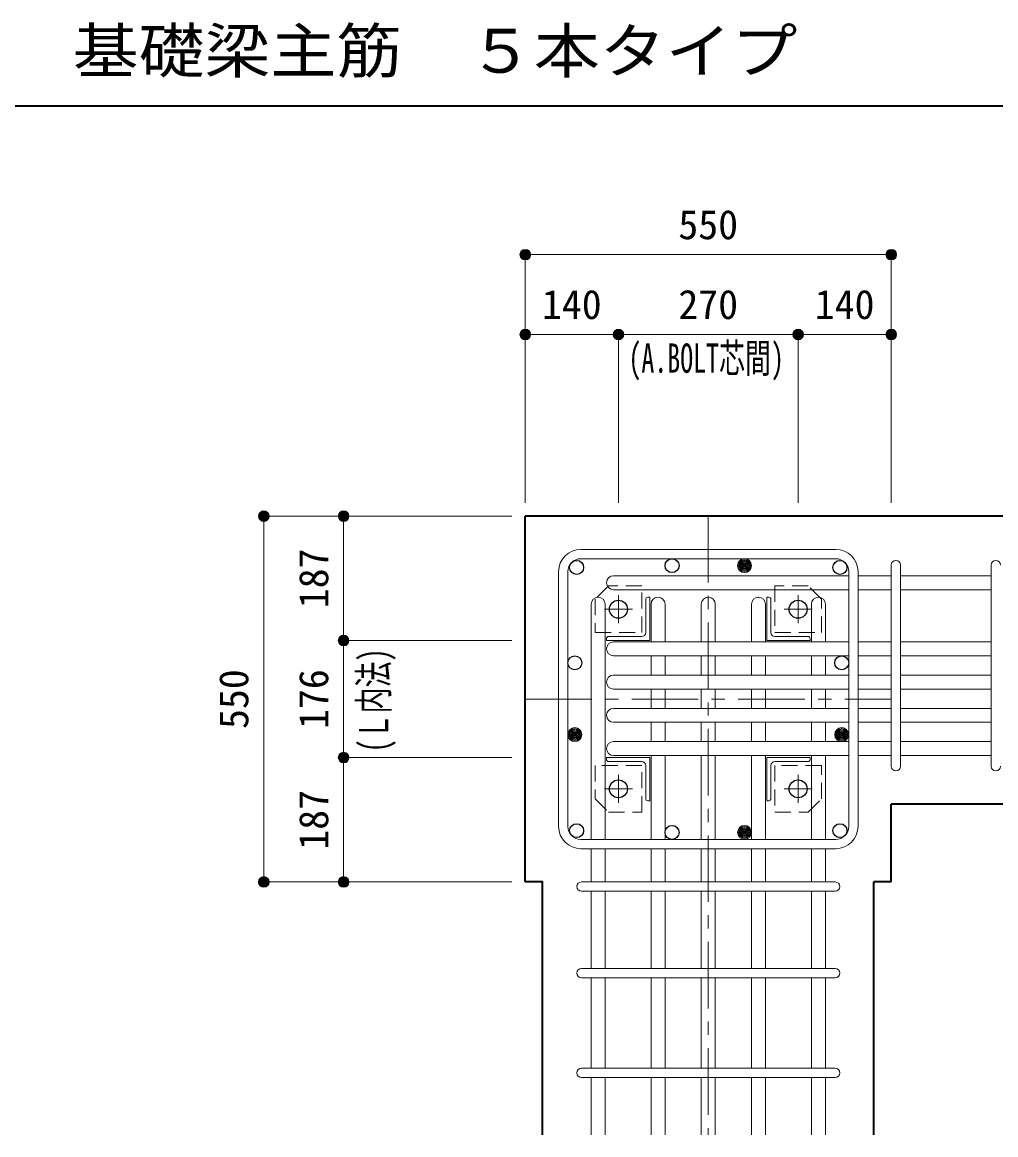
# Model space of a CAD drawing. Units: millimetres at full size, sheet at 1:20. Extents: x -3982 to 3969, y -2797 to 2801.
# Drawn here: x -628 to 835, y -1695 to -22 of the extents above; entities that cross this region are included whole.
import ezdxf
from ezdxf.enums import TextEntityAlignment as Align

# ---------------------------------------------------------------- set-up
doc = ezdxf.new("R2010")
doc.units = ezdxf.units.MM
doc.header["$LTSCALE"] = 20
doc.header["$PDMODE"] = 32
doc.header["$PDSIZE"] = 12
doc.linetypes.add('CHAIN1', pattern=[8, 5, -1, 1, -1])
doc.linetypes.add('DASHED1', pattern=[1.8, 1.2, -0.6])
for name, color, linetype, lineweight in [('6-1_躯体線', 2, 'Continuous', 35), ('6-2_A.Bolt_', 4, 'Continuous', 9), ('6-3_柱型主筋', 4, 'Continuous', 9), ('6-4_フープ', 7, 'Continuous', 18), ('6-5_梁主筋', 7, 'Continuous', 18), ('6-6_S.T.P.', 7, 'Continuous', 18), ('6-7_文字', 7, 'Continuous', 18), ('6-9', 4, 'DASHED1', 9), ('6-D_寸法', 4, 'Continuous', 9), ('F-0_枠', 6, 'Continuous', 40)]:
    doc.layers.add(name, color=color, linetype=linetype, lineweight=lineweight)
doc.styles.add('ＭＳ ゴシック', font='')
doc.styles.get('ＭＳ ゴシック').set_extended_font_data('MS Gothic')

msp = doc.modelspace()

# ---------------------------------------------------------------- linework, layer by layer
at = {"layer": '6-1_躯体線'}
for p, q in [((1078.29, -764.67), (128.29, -764.67)), ((128.29, -1314.67), (128.29, -764.67)), ((678.29, -1314.67), (678.29, -1197.67)), ((1078.29, -1197.67), (678.29, -1197.67)), ((678.29, -1314.67), (652.29, -1314.67)), ((652.29, -1694.67), (652.29, -1314.67))]:
    msp.add_line(p, q, dxfattribs=at)
msp.add_lwpolyline([(154.29, -1694.67), (154.29, -1314.67), (128.29, -1314.67)], dxfattribs=at)
at = {"layer": '6-2_A.Bolt_', "linetype": 'CHAIN1'}
for p, q in [((268.29, -925.67), (268.29, -883.67)), ((538.29, -925.67), (538.29, -883.67)), ((289.29, -904.67), (247.29, -904.67)), ((517.29, -904.67), (559.29, -904.67)), ((268.29, -1153.67), (268.29, -1195.67)), ((538.29, -1153.67), (538.29, -1195.67)), ((289.29, -1174.67), (247.29, -1174.67)), ((517.29, -1174.67), (559.29, -1174.67))]:
    msp.add_line(p, q, dxfattribs=at)
at = {"layer": '6-2_A.Bolt_'}
for p, q in [((309.29, -889.67), (309.29, -939.67)), ((315.29, -886.67), (312.29, -886.67)), ((315.29, -886.67), (315.29, -951.67)), ((491.29, -886.67), (491.29, -951.67)), ((491.29, -886.67), (494.29, -886.67)), ((497.29, -889.67), (497.29, -939.67)), ((250.29, -951.67), (250.29, -948.67)), ((250.29, -951.67), (315.29, -951.67)), ((253.29, -945.67), (303.29, -945.67)), ((556.29, -951.67), (491.29, -951.67)), ((553.29, -945.67), (503.29, -945.67)), ((556.29, -951.67), (556.29, -948.67)), ((250.29, -1127.67), (315.29, -1127.67)), ((250.29, -1127.67), (250.29, -1130.67)), ((253.29, -1133.67), (303.29, -1133.67)), ((315.29, -1192.67), (315.29, -1127.67)), ((556.29, -1127.67), (491.29, -1127.67)), ((491.29, -1192.67), (491.29, -1127.67)), ((553.29, -1133.67), (503.29, -1133.67)), ((556.29, -1127.67), (556.29, -1130.67)), ((309.29, -1189.67), (309.29, -1139.67)), ((497.29, -1189.67), (497.29, -1139.67)), ((315.29, -1192.67), (312.29, -1192.67)), ((491.29, -1192.67), (494.29, -1192.67))]:
    msp.add_line(p, q, dxfattribs=at)
at = {"layer": '6-2_A.Bolt_', "color": 3, "lineweight": 25}
for centre in [(268.29, -904.67), (538.29, -904.67), (268.29, -1174.67), (538.29, -1174.67)]:
    msp.add_circle(centre, 13.5, dxfattribs=at)
at = {"layer": '6-2_A.Bolt_'}
for centre, radius, start, end in [((312.29, -889.67), 3, 90, 180), ((494.29, -889.67), 3, 0, 90), ((253.29, -948.67), 3, 90, 180), ((303.29, -939.67), 6, 270, 0), ((503.29, -939.67), 6, 180, 270), ((553.29, -948.67), 3, 0, 90), ((253.29, -1130.67), 3, 180, 270), ((303.29, -1139.67), 6, 0, 90), ((503.29, -1139.67), 6, 90, 180), ((553.29, -1130.67), 3, 270, 0), ((312.29, -1189.67), 3, 180, 270), ((494.29, -1189.67), 3, 270, 0)]:
    msp.add_arc(centre, radius, start, end, dxfattribs=at)
at = {"layer": '6-3_柱型主筋', "color": 3, "lineweight": 25}
for centre in [(205.43, -841.81), (205.43, -841.81), (348.79, -839.17), (601.16, -841.81), (202.79, -985.17), (603.79, -985.17), (205.43, -1237.54), (205.43, -1237.54), (348.79, -1240.17), (601.16, -1237.54), (601.16, -1237.54)]:
    msp.add_circle(centre, 10.5, dxfattribs=at)
at = {"layer": '6-3_柱型主筋'}
for centre, radius in [((457.79, -839.17), 10.5), ((457.79, -839.17), 9), ((457.79, -839.17), 7.6), ((457.79, -839.17), 6.2), ((457.79, -839.17), 4.8), ((457.79, -839.17), 3.4), ((457.79, -839.17), 2), ((457.79, -839.17), 0.6), ((202.79, -1093.17), 10.5), ((202.79, -1093.17), 9), ((202.79, -1093.17), 7.6), ((202.79, -1093.17), 6.2), ((603.79, -1093.17), 10.5), ((603.79, -1093.17), 9), ((603.79, -1093.17), 7.6), ((603.79, -1093.17), 6.2), ((202.79, -1093.17), 4.8), ((202.79, -1093.17), 3.4), ((202.79, -1093.17), 2), ((202.79, -1093.17), 0.6), ((603.79, -1093.17), 4.8), ((603.79, -1093.17), 3.4), ((603.79, -1093.17), 2), ((603.79, -1093.17), 0.6), ((457.79, -1240.17), 10.5), ((457.79, -1240.17), 9), ((457.79, -1240.17), 7.6), ((457.79, -1240.17), 6.2), ((457.79, -1240.17), 4.8), ((457.79, -1240.17), 3.4), ((457.79, -1240.17), 2), ((457.79, -1240.17), 0.6)]:
    msp.add_circle(centre, radius, dxfattribs=at)
at = {"layer": '6-4_フープ'}
for p, q in [((594.79, -814.67), (211.79, -814.67)), ((594.79, -828.67), (211.79, -828.67)), ((178.29, -1231.17), (178.29, -848.17)), ((192.29, -1231.17), (192.29, -848.17)), ((614.29, -1231.17), (614.29, -848.17)), ((628.29, -1231.17), (628.29, -848.17)), ((594.79, -1250.67), (211.79, -1250.67)), ((594.79, -1264.67), (211.79, -1264.67))]:
    msp.add_line(p, q, dxfattribs=at)
for centre, radius, start, end in [((211.79, -848.17), 33.5, 90, 180), ((594.79, -848.17), 33.5, 0, 90), ((211.79, -848.17), 19.5, 90, 180), ((594.79, -848.17), 19.5, 0, 90), ((211.79, -1231.17), 33.5, 180, 270), ((211.79, -1231.17), 19.5, 180, 270), ((594.79, -1231.17), 19.5, 270, 0), ((594.79, -1231.17), 33.5, 270, 0)]:
    msp.add_arc(centre, radius, start, end, dxfattribs=at)
at = {"layer": '6-5_梁主筋'}
for p, q in [((260.79, -854.31), (614.29, -854.31)), ((678.29, -854.31), (628.29, -854.31)), ((828.29, -854.31), (692.29, -854.31)), ((260.79, -875.31), (614.29, -875.31)), ((678.29, -875.31), (628.29, -875.31)), ((828.29, -875.31), (692.29, -875.31)), ((227.29, -897.17), (227.29, -1250.67)), ((248.29, -897.17), (248.29, -1250.67)), ((317.29, -897.17), (317.29, -953.67)), ((338.29, -897.17), (338.29, -953.67)), ((392.79, -897.17), (392.79, -953.67)), ((413.79, -897.17), (413.79, -953.67)), ((468.29, -897.17), (468.29, -953.67)), ((489.29, -897.17), (489.29, -953.67)), ((558.29, -897.17), (558.29, -953.67)), ((579.29, -897.17), (579.29, -953.67)), ((260.79, -953.67), (614.29, -953.67)), ((678.29, -953.67), (628.29, -953.67)), ((828.29, -953.67), (692.29, -953.67)), ((260.79, -974.67), (614.29, -974.67)), ((317.29, -974.67), (317.29, -1003.67)), ((338.29, -974.67), (338.29, -1003.67)), ((392.79, -974.67), (392.79, -1003.67)), ((413.79, -974.67), (413.79, -1003.67)), ((468.29, -974.67), (468.29, -1003.67)), ((489.29, -974.67), (489.29, -1003.67)), ((558.29, -974.67), (558.29, -1003.67)), ((579.29, -974.67), (579.29, -1003.67)), ((678.29, -974.67), (628.29, -974.67)), ((828.29, -974.67), (692.29, -974.67)), ((260.79, -1003.67), (614.29, -1003.67)), ((678.29, -1003.67), (628.29, -1003.67)), ((828.29, -1003.67), (692.29, -1003.67)), ((260.79, -1024.67), (614.29, -1024.67)), ((317.29, -1024.67), (317.29, -1053.67)), ((338.29, -1024.67), (338.29, -1053.67)), ((392.79, -1024.67), (392.79, -1053.67)), ((413.79, -1024.67), (413.79, -1053.67)), ((468.29, -1024.67), (468.29, -1053.67)), ((489.29, -1024.67), (489.29, -1053.67)), ((558.29, -1024.67), (558.29, -1053.67)), ((579.29, -1024.67), (579.29, -1053.67)), ((678.29, -1024.67), (628.29, -1024.67)), ((828.29, -1024.67), (692.29, -1024.67)), ((260.79, -1053.67), (614.29, -1053.67)), ((678.29, -1053.67), (628.29, -1053.67)), ((828.29, -1053.67), (692.29, -1053.67)), ((260.79, -1074.67), (614.29, -1074.67)), ((317.29, -1074.67), (317.29, -1103.67)), ((338.29, -1074.67), (338.29, -1103.67)), ((392.79, -1074.67), (392.79, -1103.67)), ((413.79, -1074.67), (413.79, -1103.67)), ((468.29, -1074.67), (468.29, -1103.67)), ((489.29, -1074.67), (489.29, -1103.67)), ((558.29, -1074.67), (558.29, -1103.67)), ((579.29, -1074.67), (579.29, -1103.67)), ((678.29, -1074.67), (628.29, -1074.67)), ((828.29, -1074.67), (692.29, -1074.67)), ((260.79, -1103.67), (614.29, -1103.67)), ((678.29, -1103.67), (628.29, -1103.67)), ((828.29, -1103.67), (692.29, -1103.67)), ((260.79, -1124.67), (614.29, -1124.67)), ((317.29, -1250.67), (317.29, -1124.67)), ((338.29, -1250.67), (338.29, -1124.67)), ((392.79, -1250.67), (392.79, -1124.67)), ((413.79, -1250.67), (413.79, -1124.67)), ((468.29, -1250.67), (468.29, -1124.67)), ((489.29, -1250.67), (489.29, -1124.67)), ((558.29, -1124.67), (558.29, -1250.67)), ((579.29, -1124.67), (579.29, -1250.67)), ((678.29, -1124.67), (628.29, -1124.67)), ((828.29, -1124.67), (692.29, -1124.67)), ((227.29, -1264.67), (227.29, -1314.67)), ((248.29, -1264.67), (248.29, -1314.67)), ((317.29, -1264.67), (317.29, -1314.67)), ((338.29, -1264.67), (338.29, -1314.67)), ((392.79, -1264.67), (392.79, -1314.67)), ((413.79, -1264.67), (413.79, -1314.67)), ((468.29, -1264.67), (468.29, -1314.67)), ((489.29, -1264.67), (489.29, -1314.67)), ((558.29, -1264.67), (558.29, -1314.67)), ((579.29, -1264.67), (579.29, -1314.67)), ((227.29, -1328.67), (227.29, -1444.67)), ((248.29, -1328.67), (248.29, -1444.67)), ((317.29, -1328.67), (317.29, -1444.67)), ((338.29, -1328.67), (338.29, -1444.67)), ((392.79, -1328.67), (392.79, -1444.67)), ((413.79, -1328.67), (413.79, -1444.67)), ((468.29, -1328.67), (468.29, -1444.67)), ((489.29, -1328.67), (489.29, -1444.67)), ((558.29, -1328.67), (558.29, -1444.67)), ((579.29, -1328.67), (579.29, -1444.67)), ((227.29, -1458.67), (227.29, -1594.67)), ((248.29, -1458.67), (248.29, -1594.67)), ((317.29, -1458.67), (317.29, -1594.67)), ((338.29, -1458.67), (338.29, -1594.67)), ((392.79, -1458.67), (392.79, -1594.67)), ((413.79, -1458.67), (413.79, -1594.67)), ((468.29, -1458.67), (468.29, -1594.67)), ((489.29, -1458.67), (489.29, -1594.67)), ((558.29, -1458.67), (558.29, -1594.67)), ((579.29, -1458.67), (579.29, -1594.67)), ((227.29, -1608.67), (227.29, -1694.67)), ((248.29, -1608.67), (248.29, -1694.67)), ((317.29, -1608.67), (317.29, -1694.67)), ((338.29, -1608.67), (338.29, -1694.67)), ((392.79, -1608.67), (392.79, -1694.67)), ((413.79, -1608.67), (413.79, -1694.67)), ((468.29, -1608.67), (468.29, -1694.67)), ((489.29, -1608.67), (489.29, -1694.67)), ((558.29, -1608.67), (558.29, -1694.67)), ((579.29, -1608.67), (579.29, -1694.67))]:
    msp.add_line(p, q, dxfattribs=at)
for centre, start, end in [((260.79, -864.81), 90, 180), ((260.79, -864.81), 180, 270), ((237.79, -897.17), 90, 180), ((237.79, -897.17), 0, 90), ((327.79, -897.17), 90, 180), ((327.79, -897.17), 0, 90), ((403.29, -897.17), 90, 180), ((403.29, -897.17), 0, 90), ((478.79, -897.17), 90, 180), ((478.79, -897.17), 0, 90), ((568.79, -897.17), 90, 180), ((568.79, -897.17), 0, 90), ((260.79, -964.17), 90, 180), ((260.79, -964.17), 180, 270), ((260.79, -1014.17), 90, 180), ((260.79, -1014.17), 180, 270), ((260.79, -1064.17), 90, 180), ((260.79, -1064.17), 180, 270), ((260.79, -1114.17), 90, 180), ((260.79, -1114.17), 180, 270)]:
    msp.add_arc(centre, 10.5, start, end, dxfattribs=at)
at = {"layer": '6-6_S.T.P.'}
for p, q in [((678.29, -1140.67), (678.29, -838.7)), ((678.29, -1140.67), (678.29, -838.7)), ((678.29, -1140.67), (678.29, -838.7)), ((678.29, -1140.67), (678.29, -838.7)), ((692.29, -1140.67), (692.29, -838.7)), ((692.29, -1140.67), (692.29, -838.7)), ((692.29, -1140.67), (692.29, -838.7)), ((692.29, -1140.67), (692.29, -838.7)), ((828.29, -1140.67), (828.29, -838.7)), ((212.79, -1314.67), (593.4, -1314.67)), ((212.79, -1328.67), (593.4, -1328.67)), ((212.79, -1444.67), (593.4, -1444.67)), ((212.79, -1458.67), (593.4, -1458.67)), ((212.79, -1594.67), (593.4, -1594.67)), ((212.79, -1608.67), (593.4, -1608.67))]:
    msp.add_line(p, q, dxfattribs=at)
for centre, start, end in [((685.29, -838.31), 0, 180), ((685.29, -838.31), 0, 180), ((685.29, -838.31), 0, 180), ((685.29, -838.31), 0, 180), ((835.29, -838.31), 0, 180), ((685.29, -1140.67), 180, 0), ((685.29, -1140.67), 180, 0), ((685.29, -1140.67), 180, 0), ((685.29, -1140.67), 180, 0), ((835.29, -1140.67), 180, 0), ((212.79, -1321.67), 90, 270), ((212.79, -1321.67), 90, 270), ((212.79, -1321.67), 90, 270), ((212.79, -1321.67), 90, 270), ((593.79, -1321.67), 270, 90), ((593.79, -1321.67), 270, 90), ((593.79, -1321.67), 270, 90), ((593.79, -1321.67), 270, 90), ((212.79, -1451.67), 90, 270), ((593.79, -1451.67), 270, 90), ((212.79, -1601.67), 90, 270), ((593.79, -1601.67), 270, 90)]:
    msp.add_arc(centre, 7, start, end, dxfattribs=at)
at = {"layer": '6-9'}
for points in [[(303.29, -869.67), (253.29, -869.67), (233.29, -889.67), (233.29, -939.67), (303.29, -939.67)], [(573.29, -939.67), (573.29, -889.67), (553.29, -869.67), (503.29, -869.67), (503.29, -939.67)], [(233.29, -1139.67), (233.29, -1189.67), (253.29, -1209.67), (303.29, -1209.67), (303.29, -1139.67)], [(503.29, -1209.67), (553.29, -1209.67), (573.29, -1189.67), (573.29, -1139.67), (503.29, -1139.67)]]:
    msp.add_lwpolyline(points, close=True, dxfattribs=at)
at = {"layer": '6-D_寸法'}
for p, q in [((128.29, -371.65), (678.29, -371.65)), ((678.29, -371.65), (678.29, -491.65)), ((128.29, -491.65), (268.29, -491.65)), ((268.29, -491.65), (268.29, -744.67)), ((268.29, -491.65), (538.29, -491.65)), ((538.29, -491.65), (538.29, -744.67)), ((538.29, -491.65), (678.29, -491.65)), ((678.29, -491.65), (678.29, -744.67)), ((-264.74, -764.67), (-144.74, -764.67)), ((-264.74, -764.67), (-264.74, -1314.67)), ((-144.74, -764.67), (108.29, -764.67)), ((-144.74, -764.67), (-144.74, -951.67)), ((-144.74, -951.67), (108.29, -951.67)), ((-144.74, -951.67), (-144.74, -1127.67)), ((-144.74, -1127.67), (108.29, -1127.67)), ((-144.74, -1127.67), (-144.74, -1314.67))]:
    msp.add_line(p, q, dxfattribs=at)
at = {"layer": '6-D_寸法', "linetype": 'CHAIN1'}
for p, q in [((403.29, -764.67), (403.29, -1694.67)), ((128.29, -1039.67), (678.29, -1039.67))]:
    msp.add_line(p, q, dxfattribs=at)
at = {"layer": '6-D_寸法'}
for points in [[(128.29, -371.65), (128.29, -491.65), (128.29, -744.67)], [(-264.74, -1314.67), (-144.74, -1314.67), (108.29, -1314.67)]]:
    msp.add_lwpolyline(points, dxfattribs=at)
for centre, radius in [((128.29, -371.65), 8), ((128.29, -371.65), 7.2), ((128.29, -371.65), 6.4), ((128.29, -371.65), 5.6), ((128.29, -371.65), 4.8), ((128.29, -371.65), 4), ((678.29, -371.65), 8), ((678.29, -371.65), 7.2), ((678.29, -371.65), 6.4), ((678.29, -371.65), 5.6), ((678.29, -371.65), 4.8), ((678.29, -371.65), 4), ((128.29, -371.65), 3.2), ((128.29, -371.65), 2.4), ((128.29, -371.65), 1.6), ((128.29, -371.65), 0.8), ((678.29, -371.65), 3.2), ((678.29, -371.65), 2.4), ((678.29, -371.65), 1.6), ((678.29, -371.65), 0.8), ((128.29, -491.65), 8), ((128.29, -491.65), 7.2), ((268.29, -491.65), 8), ((268.29, -491.65), 7.2), ((538.29, -491.65), 8), ((538.29, -491.65), 7.2), ((678.29, -491.65), 8), ((678.29, -491.65), 7.2), ((128.29, -491.65), 6.4), ((128.29, -491.65), 5.6), ((128.29, -491.65), 4.8), ((128.29, -491.65), 4), ((128.29, -491.65), 3.2), ((128.29, -491.65), 2.4), ((128.29, -491.65), 1.6), ((128.29, -491.65), 0.8), ((268.29, -491.65), 6.4), ((268.29, -491.65), 5.6), ((268.29, -491.65), 4.8), ((268.29, -491.65), 4), ((268.29, -491.65), 3.2), ((268.29, -491.65), 2.4), ((268.29, -491.65), 1.6), ((268.29, -491.65), 0.8), ((538.29, -491.65), 6.4), ((538.29, -491.65), 5.6), ((538.29, -491.65), 4.8), ((538.29, -491.65), 4), ((538.29, -491.65), 3.2), ((538.29, -491.65), 2.4), ((538.29, -491.65), 1.6), ((538.29, -491.65), 0.8), ((678.29, -491.65), 6.4), ((678.29, -491.65), 5.6), ((678.29, -491.65), 4.8), ((678.29, -491.65), 4), ((678.29, -491.65), 3.2), ((678.29, -491.65), 2.4), ((678.29, -491.65), 1.6), ((678.29, -491.65), 0.8), ((-264.74, -764.67), 8), ((-264.74, -764.67), 7.2), ((-264.74, -764.67), 6.4), ((-264.74, -764.67), 5.6), ((-264.74, -764.67), 4.8), ((-264.74, -764.67), 4), ((-264.74, -764.67), 3.2), ((-264.74, -764.67), 2.4), ((-264.74, -764.67), 1.6), ((-264.74, -764.67), 0.8), ((-144.74, -764.67), 8), ((-144.74, -764.67), 7.2), ((-144.74, -764.67), 6.4), ((-144.74, -764.67), 5.6), ((-144.74, -764.67), 4.8), ((-144.74, -764.67), 4), ((-144.74, -764.67), 3.2), ((-144.74, -764.67), 2.4), ((-144.74, -764.67), 1.6), ((-144.74, -764.67), 0.8), ((-144.74, -951.67), 8), ((-144.74, -951.67), 7.2), ((-144.74, -951.67), 6.4), ((-144.74, -951.67), 5.6), ((-144.74, -951.67), 4.8), ((-144.74, -951.67), 4), ((-144.74, -951.67), 3.2), ((-144.74, -951.67), 2.4), ((-144.74, -951.67), 1.6), ((-144.74, -951.67), 0.8), ((-144.74, -1127.67), 8), ((-144.74, -1127.67), 7.2), ((-144.74, -1127.67), 6.4), ((-144.74, -1127.67), 5.6), ((-144.74, -1127.67), 4.8), ((-144.74, -1127.67), 4), ((-144.74, -1127.67), 3.2), ((-144.74, -1127.67), 2.4), ((-144.74, -1127.67), 1.6), ((-144.74, -1127.67), 0.8), ((-264.74, -1314.67), 8), ((-264.74, -1314.67), 7.2), ((-264.74, -1314.67), 6.4), ((-264.74, -1314.67), 5.6), ((-264.74, -1314.67), 4.8), ((-264.74, -1314.67), 4), ((-264.74, -1314.67), 3.2), ((-264.74, -1314.67), 2.4), ((-264.74, -1314.67), 1.6), ((-264.74, -1314.67), 0.8), ((-144.74, -1314.67), 8), ((-144.74, -1314.67), 7.2), ((-144.74, -1314.67), 6.4), ((-144.74, -1314.67), 5.6), ((-144.74, -1314.67), 4.8), ((-144.74, -1314.67), 4), ((-144.74, -1314.67), 3.2), ((-144.74, -1314.67), 2.4), ((-144.74, -1314.67), 1.6), ((-144.74, -1314.67), 0.8)]:
    msp.add_circle(centre, radius, dxfattribs=at)
at = {"layer": '6-D_寸法', "color": 7}
for p in [(128.29, -371.65), (678.29, -371.65), (128.29, -491.65), (268.29, -491.65), (538.29, -491.65), (678.29, -491.65), (-264.74, -764.67), (-144.74, -764.67), (-144.74, -951.67), (-144.74, -1127.67), (-264.74, -1314.67), (-144.74, -1314.67)]:
    msp.add_point(p, dxfattribs=at)
at = {"layer": 'F-0_枠', "color": 2, "lineweight": 35}
msp.add_line((-3981.92, -148.03), (2482.4, -148.03), dxfattribs=at)

# ---------------------------------------------------------------- texts
at = {"layer": '6-7_文字', "color": 2, "style": 'ＭＳ ゴシック', "width": 1.1}
msp.add_text('\u3000\u3000基礎梁主筋\u3000５本タイプ', height=65.98, dxfattribs=at).set_placement((-749.76, -118.03), align=Align.BOTTOM_LEFT)
at = {"layer": '6-D_寸法', "style": 'ＭＳ ゴシック'}
for s, p in [('550', (358.29, -361.65)), ('140', (153.29, -481.65)), ('270', (358.29, -481.65)), ('140', (563.29, -481.65))]:
    msp.add_text(s, height=43.99, dxfattribs=at).set_placement(p, align=Align.BOTTOM_LEFT)
at = {"layer": '6-D_寸法', "style": 'ＭＳ ゴシック', "width": 0.65}
msp.add_text('(A.BOLT芯間)', height=43.99, dxfattribs=at).set_placement((283.29, -562.38), align=Align.BOTTOM_LEFT)
at = {"layer": '6-D_寸法', "style": 'ＭＳ ゴシック'}
for s, p in [('187', (-154.74, -903.17)), ('550', (-274.74, -1084.67)), ('176', (-154.74, -1084.67)), ('187', (-154.74, -1266.17))]:
    msp.add_text(s, height=43.99, rotation=90, dxfattribs=at).set_placement(p, align=Align.BOTTOM_LEFT)
at = {"layer": '6-D_寸法', "style": 'ＭＳ ゴシック', "width": 0.65}
msp.add_text('(Ｌ内法)', height=43.99, rotation=90, dxfattribs=at).set_placement((-64.52, -1119.67), align=Align.BOTTOM_LEFT)

doc.saveas('drawing.dxf')
